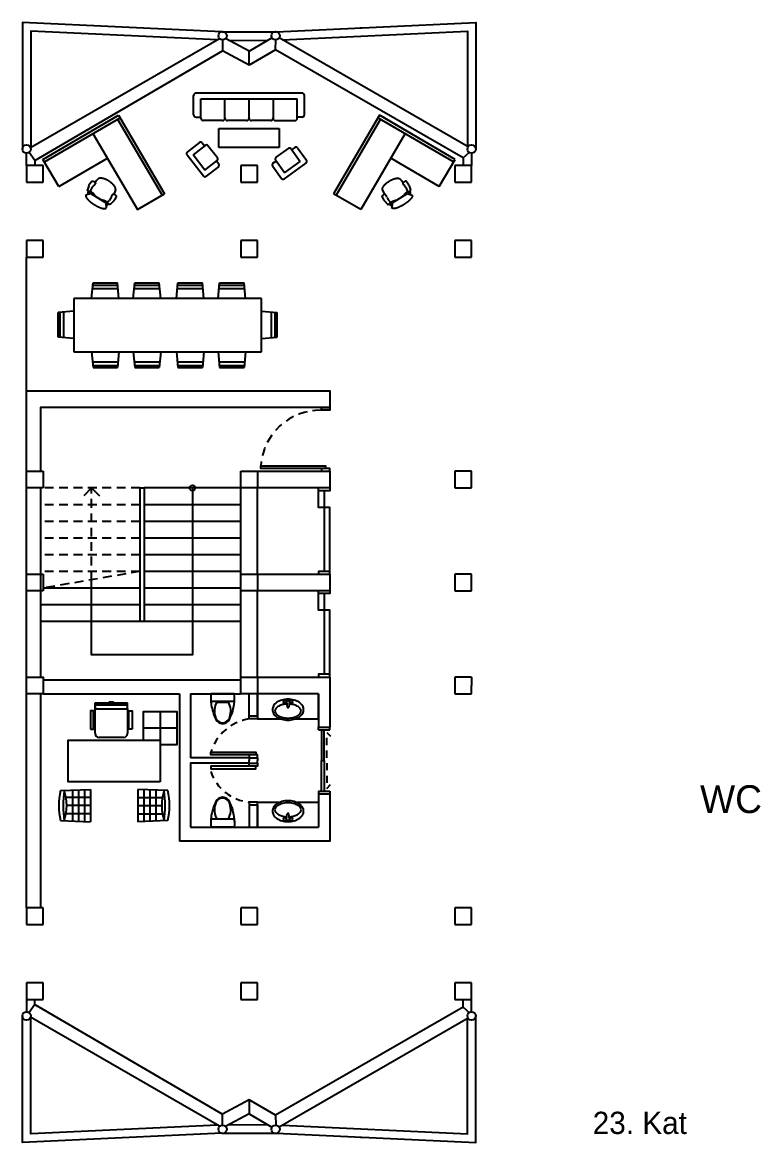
# Model space of a CAD drawing. Header units: millimetres. Extents: x -602 to 362, y 19021 to 19826.
# Drawn here: x -36.5 to -23.23, y 19646.81 to 19666.96 of the extents above; entities that cross this region are included whole.
import ezdxf

# ---------------------------------------------------------------- set-up
doc = ezdxf.new("R2010")
doc.units = ezdxf.units.MM
doc.linetypes.add('HIDDEN', pattern=[9.525, 6.35, -3.175])
for name, color, linetype in [('Duvar', 8, 'Continuous'), ('Kapı', 5, 'Continuous'), ('SectionCutEdges', 1, 'Continuous'), ('TAŞIYICI', 8, 'Continuous'), ('Tefriş', 254, 'Continuous')]:
    doc.layers.add(name, color=color, linetype=linetype)

# ---------------------------------------------------------------- blocks, each defined once
blk = doc.blocks.new('Çekirdek')
for points in [[(-4.017, 19655.187), (-4.017, 19655.587)], [(-3.867, 19655.187), (-3.867, 19655.587)], [(-4.017, 19654.437), (-4.017, 19654.387)], [(-4.017, 19654.337), (-4.017, 19654.387)], [(-3.867, 19654.437), (-3.867, 19654.387)], [(-3.867, 19654.337), (-3.867, 19654.387)], [(-4.017, 19653.587), (-4.017, 19653.187)], [(-3.867, 19653.587), (-3.867, 19653.187)]]:
    blk.add_lwpolyline(points)
at = {"layer": 'Duvar'}
for p, q in [((-2.717, 19660.737), (-2.567, 19660.737)), ((-2.717, 19659.587), (-2.567, 19659.587)), ((-5.979, 19659.287), (-5.979, 19656.887)), ((-5.979, 19659.287), (-5.904, 19659.287)), ((-5.904, 19659.287), (-5.904, 19656.887)), ((-4.017, 19655.187), (-3.867, 19655.187)), ((-4.017, 19654.437), (-3.867, 19654.437)), ((-4.017, 19654.337), (-3.867, 19654.337)), ((-4.017, 19653.587), (-3.867, 19653.587))]:
    blk.add_line(p, q, dxfattribs=at)
at = {"layer": 'Duvar', "linetype": 'HIDDEN', "ltscale": 0.025}
for p, q in [((-6.848, 19657.637), (-6.848, 19659.287)), ((-5.979, 19657.787), (-7.717, 19657.487))]:
    blk.add_line(p, q, dxfattribs=at)
at = {"layer": 'Duvar'}
for points in [[(-7.767, 19651.737), (-8.017, 19651.737), (-8.017, 19663.437)], [(-8.017, 19661.037), (-2.567, 19661.037), (-2.567, 19660.737), (-7.767, 19660.737), (-7.767, 19659.587)], [(-4.167, 19655.887), (-4.167, 19659.587)], [(-3.867, 19659.587), (-2.567, 19659.587), (-2.567, 19659.287), (-3.869, 19659.287), (-3.869, 19657.737), (-2.567, 19657.737), (-2.567, 19657.437), (-3.869, 19657.437), (-3.869, 19655.887), (-2.567, 19655.887), (-2.567, 19655.587)], [(-2.717, 19659.637), (-3.806, 19659.637), (-3.806, 19659.687), (-2.642, 19659.687), (-2.642, 19659.637)], [(-7.767, 19659.287), (-7.767, 19655.887)], [(-6.848, 19659.287), (-6.99, 19659.146)], [(-5.036, 19659.287), (-5.036, 19656.287), (-6.848, 19656.287), (-6.848, 19656.287), (-6.848, 19657.637)], [(-4.167, 19659.287), (-5.904, 19659.287)], [(-4.167, 19658.987), (-5.904, 19658.987)], [(-4.167, 19658.687), (-5.904, 19658.687)], [(-4.167, 19658.387), (-5.904, 19658.387)], [(-4.167, 19658.087), (-5.904, 19658.087)], [(-4.167, 19657.787), (-5.904, 19657.787)], [(-5.979, 19657.487), (-7.717, 19657.487)], [(-4.167, 19657.487), (-5.904, 19657.487)], [(-5.979, 19657.187), (-7.767, 19657.187)], [(-4.167, 19657.187), (-5.904, 19657.187)], [(-5.979, 19656.887), (-7.767, 19656.887)], [(-5.904, 19656.887), (-5.979, 19656.887)], [(-4.167, 19656.887), (-5.904, 19656.887)], [(-7.717, 19655.837), (-4.169, 19655.837)], [(-7.767, 19655.587), (-7.767, 19651.737)], [(-7.717, 19655.587), (-5.267, 19655.587)], [(-5.267, 19655.587), (-5.267, 19652.937)], [(-5.067, 19655.587), (-5.067, 19654.437)], [(-5.067, 19655.587), (-4.169, 19655.587)], [(-2.767, 19655.587), (-4.169, 19655.587)], [(-2.767, 19655.587), (-2.767, 19654.987)], [(-2.567, 19655.587), (-2.567, 19654.987)], [(-4.017, 19654.437), (-5.067, 19654.437)], [(-4.017, 19654.337), (-5.067, 19654.337), (-5.067, 19653.187)], [(-2.767, 19653.787), (-2.767, 19653.187)], [(-2.567, 19653.787), (-2.567, 19653.187)], [(-2.567, 19653.187), (-2.567, 19652.937), (-5.267, 19652.937)], [(-5.067, 19653.187), (-2.767, 19653.187)]]:
    blk.add_lwpolyline(points, dxfattribs=at)
at = {"layer": 'Duvar', "linetype": 'HIDDEN', "ltscale": 0.025}
for points in [[(-5.979, 19659.287), (-7.717, 19659.287)], [(-5.979, 19658.987), (-7.767, 19658.987)], [(-5.979, 19658.687), (-7.767, 19658.687)], [(-5.979, 19658.387), (-7.767, 19658.387)], [(-5.979, 19658.087), (-7.767, 19658.087)], [(-5.979, 19657.787), (-7.767, 19657.787)]]:
    blk.add_lwpolyline(points, dxfattribs=at)
at = {"layer": 'Duvar', "linetype": 'HIDDEN'}
blk.add_lwpolyline([(-6.848, 19659.287), (-6.707, 19659.146)], dxfattribs=at)
at = {"layer": 'Duvar'}
blk.add_circle((-5.036, 19659.287), 0.05, dxfattribs=at)
at = {"layer": 'Duvar', "linetype": 'HIDDEN', "ltscale": 0.025}
blk.add_arc((-2.736, 19659.615), 1.072, 88.9836, 176.1457, dxfattribs=at)
at = {"layer": 'Kapı'}
for points in [[(-2.567, 19660.737), (-2.567, 19660.687), (-2.717, 19660.687), (-2.717, 19660.737)], [(-2.567, 19659.587), (-2.567, 19659.637), (-2.717, 19659.637), (-2.717, 19659.587)], [(-2.567, 19659.287), (-2.567, 19659.237), (-2.767, 19659.237), (-2.767, 19659.287)], [(-2.667, 19659.237), (-2.667, 19658.937), (-2.767, 19658.937), (-2.767, 19659.237)], [(-2.567, 19657.787), (-2.567, 19658.937), (-2.667, 19658.937), (-2.667, 19657.787)], [(-2.567, 19657.737), (-2.567, 19657.787), (-2.767, 19657.787), (-2.767, 19657.737)], [(-2.567, 19657.437), (-2.567, 19657.387), (-2.767, 19657.387), (-2.767, 19657.437)], [(-2.667, 19657.387), (-2.667, 19657.087), (-2.767, 19657.087), (-2.767, 19657.387)], [(-2.567, 19655.937), (-2.567, 19657.087), (-2.667, 19657.087), (-2.667, 19655.937)], [(-2.567, 19655.887), (-2.567, 19655.937), (-2.767, 19655.937), (-2.767, 19655.887)], [(-3.867, 19655.187), (-3.867, 19655.137), (-4.017, 19655.137), (-4.017, 19655.187)], [(-2.767, 19654.987), (-2.567, 19654.987)], [(-2.767, 19654.937), (-2.767, 19654.987)], [(-2.767, 19654.937), (-2.567, 19654.937)], [(-2.717, 19654.937), (-2.717, 19654.387), (-2.667, 19654.387), (-2.667, 19654.937)], [(-2.567, 19654.937), (-2.567, 19654.987)], [(-4.006, 19654.487), (-4.706, 19654.487), (-4.706, 19654.537), (-3.892, 19654.537), (-3.892, 19654.487)], [(-3.867, 19654.437), (-3.867, 19654.487), (-4.017, 19654.487), (-4.017, 19654.437)], [(-3.867, 19654.337), (-3.867, 19654.287), (-4.017, 19654.287), (-4.017, 19654.337)], [(-2.717, 19653.837), (-2.717, 19654.387), (-2.667, 19654.387), (-2.667, 19653.837)], [(-4.006, 19654.287), (-4.706, 19654.287), (-4.706, 19654.237), (-3.892, 19654.237), (-3.892, 19654.287)], [(-2.767, 19653.837), (-2.567, 19653.837)], [(-2.767, 19653.837), (-2.767, 19653.787)], [(-2.767, 19653.787), (-2.567, 19653.787)], [(-2.567, 19653.837), (-2.567, 19653.787)], [(-3.867, 19653.587), (-3.867, 19653.637), (-4.017, 19653.637), (-4.017, 19653.587)]]:
    blk.add_lwpolyline(points, dxfattribs=at)
at = {"layer": 'Kapı', "linetype": 'HIDDEN', "ltscale": 0.02}
for points in [[(-2.621, 19654.437), (-2.621, 19654.891), (-2.55, 19654.821)], [(-2.621, 19654.338), (-2.621, 19653.884), (-2.55, 19653.954)]]:
    blk.add_lwpolyline(points, dxfattribs=at)
for centre, radius, start, end in [((-3.867, 19654.27), 0.88, 99.7932, 162.3205), ((-3.927, 19654.456), 0.824, 199.0532, 263.736)]:
    blk.add_arc(centre, radius, start, end, dxfattribs=at)
at = {"layer": 'SectionCutEdges'}
for p, q in [((-8.017, 19659.287), (-8.017, 19659.587)), ((-8.017, 19659.587), (-7.717, 19659.587)), ((-7.717, 19659.587), (-7.717, 19659.287)), ((-4.167, 19659.587), (-3.867, 19659.587)), ((-4.167, 19659.587), (-3.867, 19659.587)), ((-4.167, 19659.287), (-4.167, 19659.587)), ((-3.867, 19659.587), (-3.867, 19659.287)), ((-3.867, 19659.587), (-3.867, 19659.287)), ((-7.717, 19659.287), (-8.017, 19659.287)), ((-3.867, 19659.287), (-4.167, 19659.287)), ((-3.867, 19659.287), (-4.167, 19659.287)), ((-8.017, 19657.437), (-8.017, 19657.737)), ((-8.017, 19657.737), (-7.717, 19657.737)), ((-7.717, 19657.737), (-7.717, 19657.437)), ((-4.167, 19657.737), (-3.867, 19657.737)), ((-4.167, 19657.437), (-4.167, 19657.737)), ((-4.167, 19657.737), (-3.867, 19657.737)), ((-4.167, 19657.437), (-4.167, 19657.737)), ((-3.867, 19657.737), (-3.867, 19657.437)), ((-3.867, 19657.737), (-3.867, 19657.437)), ((-7.717, 19657.437), (-8.017, 19657.437)), ((-3.867, 19657.437), (-4.167, 19657.437)), ((-3.867, 19657.437), (-4.167, 19657.437)), ((-4.167, 19655.887), (-3.867, 19655.887)), ((-4.167, 19655.587), (-4.167, 19655.887)), ((-4.167, 19655.887), (-3.867, 19655.887)), ((-4.167, 19655.587), (-4.167, 19655.887)), ((-3.867, 19655.887), (-3.867, 19655.587)), ((-3.867, 19655.887), (-3.867, 19655.587))]:
    blk.add_line(p, q, dxfattribs=at)
blk.add_lwpolyline([(-8.017, 19655.887), (-7.717, 19655.887), (-7.717, 19655.587), (-8.017, 19655.587)], close=True, dxfattribs=at)
at = {"layer": 'Tefriş'}
for p, q in [((-4.282, 19655.587), (-4.702, 19655.587)), ((-4.277, 19655.54), (-4.282, 19655.587)), ((-4.277, 19655.49), (-4.277, 19655.54)), ((-4.293, 19655.445), (-4.691, 19655.445)), ((-4.594, 19655.436), (-4.39, 19655.436)), ((-4.293, 19655.445), (-4.282, 19655.443)), ((-4.282, 19655.443), (-4.277, 19655.49)), ((-3.344, 19655.44), (-3.333, 19655.353)), ((-3.29, 19655.44), (-3.301, 19655.353)), ((-4.293, 19653.33), (-4.691, 19653.33)), ((-4.594, 19653.339), (-4.39, 19653.339)), ((-4.293, 19653.33), (-4.282, 19653.331)), ((-4.282, 19653.331), (-4.277, 19653.285)), ((-3.344, 19653.335), (-3.333, 19653.422)), ((-3.29, 19653.335), (-3.301, 19653.422)), ((-4.282, 19653.187), (-4.702, 19653.187)), ((-4.277, 19653.235), (-4.282, 19653.187)), ((-4.277, 19653.285), (-4.277, 19653.235))]:
    blk.add_line(p, q, dxfattribs=at)
for points in [[(-3.867, 19655.587), (-3.867, 19655.137), (-3.457, 19655.137)], [(-3.177, 19655.137), (-2.767, 19655.137), (-2.767, 19655.587)], [(-3.867, 19653.187), (-3.867, 19653.637), (-3.457, 19653.637)], [(-3.177, 19653.637), (-2.767, 19653.637), (-2.767, 19653.187)]]:
    blk.add_lwpolyline(points, dxfattribs=at)
for centre in [(-3.373, 19655.441), (-3.261, 19655.441), (-3.373, 19653.334), (-3.261, 19653.334)]:
    blk.add_circle(centre, 0.0244, dxfattribs=at)
for centre, radius, start, end in [((-4.267, 19655.515), 0.44, 170.5377, 187.7399), ((-4.161, 19655.504), 0.546, 182.1851, 188.8848), ((-4.677, 19655.474), 0.032, 214.7073, 244.7492), ((-3.765, 19655.533), 0.942, 186.8522, 203.4891), ((-4.328, 19655.277), 0.311, 149.1276, 200.0898), ((-4.656, 19655.277), 0.311, 339.9102, 30.8724), ((-5.118, 19655.511), 0.841, 335.1445, 358.1585), ((-3.47, 19655.3), 0.127, 148.1465, 180), ((-3.397, 19655.255), 0.214, 123.6901, 148.1465), ((-3.402, 19655.216), 0.169, 118.369, 142.5096), ((-3.348, 19655.182), 0.301, 105.4371, 123.6901), ((-3.351, 19655.121), 0.277, 102.6081, 118.369), ((-3.317, 19655.068), 0.42, 90, 105.4371), ((-3.317, 19654.97), 0.432, 92.9466, 102.6081), ((-3.317, 19655.44), 0.0271, 0, 180), ((-3.317, 19655.353), 0.0161, 180, 0), ((-3.317, 19655.068), 0.42, 74.5629, 90), ((-3.317, 19654.97), 0.432, 77.3919, 87.0534), ((-3.283, 19655.121), 0.277, 61.631, 77.3919), ((-3.285, 19655.182), 0.301, 56.3099, 74.5629), ((-3.232, 19655.216), 0.169, 37.4904, 61.631), ((-3.237, 19655.255), 0.214, 31.8535, 56.3099), ((-3.163, 19655.3), 0.127, 0, 31.8535), ((-4.48, 19655.203), 0.155, 197.2477, 249.5476), ((-4.47, 19655.21), 0.155, 194.7786, 226.8543), ((-4.503, 19655.203), 0.155, 290.4524, 342.7523), ((-4.514, 19655.21), 0.155, 313.1457, 345.2214), ((-3.47, 19655.3), 0.127, 180, 211.8535), ((-3.397, 19655.346), 0.214, 211.8535, 236.3099), ((-3.479, 19655.276), 0.0715, 142.5096, 180), ((-3.479, 19655.276), 0.0715, 180, 217.4904), ((-3.402, 19655.335), 0.169, 217.4904, 241.631), ((-3.348, 19655.418), 0.301, 236.3099, 254.5629), ((-3.351, 19655.43), 0.277, 241.631, 257.3919), ((-3.317, 19655.581), 0.432, 257.3919, 270), ((-3.317, 19655.581), 0.432, 270, 282.6081), ((-3.283, 19655.43), 0.277, 282.6081, 298.369), ((-3.285, 19655.418), 0.301, 285.4371, 303.6901), ((-3.232, 19655.335), 0.169, 298.369, 322.5096), ((-3.237, 19655.346), 0.214, 303.6901, 328.1465), ((-3.154, 19655.276), 0.0715, 0, 37.4904), ((-3.154, 19655.276), 0.0715, 322.5096, 0), ((-3.163, 19655.3), 0.127, 328.1465, 0), ((-4.492, 19655.186), 0.122, 226.8543, 313.1457), ((-4.492, 19655.172), 0.122, 249.5476, 290.4524), ((-3.317, 19655.533), 0.42, 254.5629, 270), ((-3.317, 19655.533), 0.42, 270, 285.4371), ((-4.492, 19653.603), 0.122, 69.5476, 110.4524), ((-3.765, 19653.242), 0.942, 156.5109, 173.1478), ((-4.328, 19653.498), 0.311, 159.9102, 210.8724), ((-4.48, 19653.572), 0.155, 110.4524, 162.7523), ((-4.47, 19653.565), 0.155, 133.1457, 165.2214), ((-4.492, 19653.589), 0.122, 46.8543, 133.1457), ((-4.503, 19653.572), 0.155, 17.2477, 69.5476), ((-4.514, 19653.565), 0.155, 14.7786, 46.8543), ((-4.656, 19653.498), 0.311, 329.1276, 20.0898), ((-5.118, 19653.264), 0.841, 1.8415, 24.8555), ((-3.47, 19653.475), 0.127, 148.1465, 180), ((-3.397, 19653.429), 0.214, 123.6901, 148.1465), ((-3.479, 19653.499), 0.0715, 142.5096, 180), ((-3.402, 19653.44), 0.169, 118.369, 142.5096), ((-3.348, 19653.357), 0.301, 105.4371, 123.6901), ((-3.351, 19653.345), 0.277, 102.6081, 118.369), ((-3.317, 19653.242), 0.42, 90, 105.4371), ((-3.317, 19653.194), 0.432, 90, 102.6081), ((-3.317, 19653.242), 0.42, 74.5629, 90), ((-3.317, 19653.194), 0.432, 77.3919, 90), ((-3.283, 19653.345), 0.277, 61.631, 77.3919), ((-3.285, 19653.357), 0.301, 56.3099, 74.5629), ((-3.232, 19653.44), 0.169, 37.4904, 61.631), ((-3.237, 19653.429), 0.214, 31.8535, 56.3099), ((-3.154, 19653.499), 0.0715, 0, 37.4904), ((-3.163, 19653.475), 0.127, 0, 31.8535), ((-4.267, 19653.26), 0.44, 172.2601, 189.4623), ((-4.161, 19653.271), 0.546, 171.1152, 177.8149), ((-4.677, 19653.301), 0.032, 115.2508, 145.2927), ((-3.47, 19653.475), 0.127, 180, 211.8535), ((-3.397, 19653.52), 0.214, 211.8535, 236.3099), ((-3.479, 19653.499), 0.0715, 180, 217.4904), ((-3.402, 19653.559), 0.169, 217.4904, 241.631), ((-3.348, 19653.593), 0.301, 236.3099, 254.5629), ((-3.351, 19653.654), 0.277, 241.631, 257.3919), ((-3.317, 19653.805), 0.432, 257.3919, 267.0534), ((-3.317, 19653.335), 0.0271, 180, 0), ((-3.317, 19653.422), 0.0161, 0, 180), ((-3.317, 19653.805), 0.432, 272.9466, 282.6081), ((-3.283, 19653.654), 0.277, 282.6081, 298.369), ((-3.285, 19653.593), 0.301, 285.4371, 303.6901), ((-3.232, 19653.559), 0.169, 298.369, 322.5096), ((-3.237, 19653.52), 0.214, 303.6901, 328.1465), ((-3.154, 19653.499), 0.0715, 322.5096, 0), ((-3.163, 19653.475), 0.127, 328.1465, 0), ((-3.317, 19653.707), 0.42, 254.5629, 270), ((-3.317, 19653.707), 0.42, 270, 285.4371)]:
    blk.add_arc(centre, radius, start, end, dxfattribs=at)
at = {"layer": 'Kapı', "insert": (4.092, 19653.941), "char_height": 0.5, "attachment_point": 1}
blk.add_mtext_dynamic_manual_height_columns('{\\fEvogria|b0|i0|c162|p2;WC}', width=2.09358, gutter_width=1, heights=[0], dxfattribs=at)
blk = doc.blocks.new('AP00XXXX$0$A$C53421247-flat-2')
at = {"color": 0}
for p, q in [((-0.283, 0.732), (-0.279, 0.735)), ((-0.279, 0.735), (-0.274, 0.739)), ((-0.274, 0.739), (-0.27, 0.742)), ((-0.27, 0.742), (-0.266, 0.744)), ((-0.266, 0.744), (-0.262, 0.746)), ((-0.262, 0.746), (-0.259, 0.749)), ((-0.259, 0.749), (-0.254, 0.75)), ((-0.254, 0.75), (-0.251, 0.752)), ((-0.251, 0.752), (-0.247, 0.753)), ((-0.247, 0.753), (-0.244, 0.754)), ((-0.244, 0.754), (-0.24, 0.755)), ((-0.24, 0.755), (-0.238, 0.755)), ((-0.238, 0.755), (-0.234, 0.755)), ((-0.234, 0.755), (-0.231, 0.755)), ((-0.231, 0.755), (-0.229, 0.755)), ((-0.229, 0.755), (-0.226, 0.754)), ((-0.226, 0.754), (-0.223, 0.753)), ((-0.183, 0.665), (-0.221, 0.75)), ((-0.445, 0.485), (-0.442, 0.493)), ((-0.442, 0.493), (-0.438, 0.501)), ((-0.438, 0.501), (-0.435, 0.509)), ((-0.435, 0.509), (-0.431, 0.518)), ((-0.431, 0.518), (-0.427, 0.526)), ((-0.427, 0.526), (-0.423, 0.535)), ((-0.423, 0.535), (-0.419, 0.543)), ((-0.419, 0.543), (-0.415, 0.551)), ((-0.415, 0.551), (-0.411, 0.559)), ((-0.411, 0.559), (-0.406, 0.567)), ((-0.406, 0.567), (-0.402, 0.575)), ((-0.402, 0.575), (-0.397, 0.583)), ((-0.397, 0.583), (-0.393, 0.591)), ((-0.393, 0.591), (-0.388, 0.599)), ((-0.388, 0.599), (-0.383, 0.607)), ((-0.383, 0.607), (-0.379, 0.615)), ((-0.379, 0.615), (-0.374, 0.622)), ((-0.374, 0.622), (-0.369, 0.629)), ((-0.369, 0.629), (-0.364, 0.637)), ((-0.364, 0.637), (-0.36, 0.644)), ((-0.36, 0.644), (-0.354, 0.651)), ((-0.354, 0.651), (-0.35, 0.658)), ((-0.35, 0.658), (-0.345, 0.664)), ((-0.183, 0.639), (-0.35, 0.324)), ((-0.345, 0.664), (-0.34, 0.671)), ((-0.34, 0.671), (-0.335, 0.677)), ((-0.335, 0.677), (-0.33, 0.683)), ((-0.33, 0.683), (-0.325, 0.689)), ((-0.325, 0.689), (-0.321, 0.695)), ((-0.321, 0.695), (-0.315, 0.7)), ((-0.315, 0.7), (-0.311, 0.706)), ((-0.311, 0.706), (-0.306, 0.71)), ((-0.306, 0.71), (-0.301, 0.716)), ((-0.301, 0.716), (-0.297, 0.72)), ((-0.297, 0.72), (-0.292, 0.724)), ((-0.292, 0.724), (-0.287, 0.728)), ((-0.287, 0.728), (-0.283, 0.732)), ((-0.259, 0.493), (-0.28, 0.456)), ((-0.229, 0.542), (-0.259, 0.493)), ((-0.214, 0.562), (-0.229, 0.542)), ((-0.189, 0.587), (-0.214, 0.562)), ((-0.191, 0.711), (-0.2, 0.703)), ((-0.196, 0.614), (-0.174, 0.603)), ((-0.158, 0.712), (-0.191, 0.711)), ((-0.167, 0.61), (-0.189, 0.587)), ((-0.187, 0.676), (-0.186, 0.682)), ((-0.186, 0.682), (-0.179, 0.691)), ((-0.18, 0.652), (-0.183, 0.665)), ((-0.183, 0.639), (-0.18, 0.652)), ((-0.157, 0.622), (-0.183, 0.639)), ((-0.179, 0.691), (-0.155, 0.697)), ((-0.157, 0.622), (-0.167, 0.61)), ((-0.148, 0.71), (-0.158, 0.712)), ((-0.149, 0.638), (-0.157, 0.622)), ((-0.155, 0.697), (-0.14, 0.692)), ((-0.143, 0.659), (-0.149, 0.638)), ((-0.133, 0.705), (-0.148, 0.71)), ((-0.142, 0.662), (-0.143, 0.659)), ((-0.136, 0.666), (-0.142, 0.662)), ((-0.128, 0.715), (-0.139, 0.693)), ((-0.124, 0.659), (-0.081, 0.644)), ((-0.015, 0.705), (-0.101, 0.727)), ((-0.014, 0.607), (0.009, 0.591)), ((0.011, 0.591), (0.035, 0.571)), ((0.084, 0.653), (0.022, 0.69)), ((0.114, 0.546), (0.069, 0.577)), ((0.07, 0.579), (0.093, 0.622)), ((0.148, 0.518), (0.114, 0.546)), ((0.148, 0.518), (0.15, 0.517)), ((0.15, 0.517), (0.151, 0.516)), ((0.151, 0.516), (0.153, 0.514)), ((0.153, 0.514), (0.154, 0.512)), ((0.154, 0.512), (0.156, 0.51)), ((0.156, 0.51), (0.157, 0.509)), ((0.157, 0.509), (0.159, 0.507)), ((0.159, 0.507), (0.16, 0.505)), ((0.16, 0.505), (0.161, 0.503)), ((0.161, 0.503), (0.162, 0.502)), ((0.162, 0.502), (0.163, 0.499)), ((0.163, 0.499), (0.165, 0.497)), ((0.165, 0.497), (0.165, 0.494)), ((0.165, 0.494), (0.166, 0.492)), ((0.166, 0.492), (0.167, 0.49)), ((0.167, 0.49), (0.168, 0.487)), ((-0.483, 0.343), (-0.482, 0.349)), ((-0.483, 0.338), (-0.483, 0.343)), ((-0.483, 0.333), (-0.483, 0.338)), ((-0.482, 0.328), (-0.483, 0.333)), ((-0.482, 0.354), (-0.481, 0.361)), ((-0.482, 0.349), (-0.482, 0.354)), ((-0.482, 0.323), (-0.482, 0.328)), ((-0.482, 0.32), (-0.482, 0.323)), ((-0.481, 0.315), (-0.482, 0.32)), ((-0.481, 0.366), (-0.48, 0.373)), ((-0.481, 0.361), (-0.481, 0.366)), ((-0.48, 0.311), (-0.481, 0.315)), ((-0.48, 0.373), (-0.478, 0.379)), ((-0.479, 0.307), (-0.48, 0.311)), ((-0.478, 0.304), (-0.479, 0.307)), ((-0.478, 0.379), (-0.477, 0.386)), ((-0.477, 0.301), (-0.478, 0.304)), ((-0.477, 0.386), (-0.475, 0.393)), ((-0.475, 0.298), (-0.477, 0.301)), ((-0.475, 0.393), (-0.474, 0.4)), ((-0.473, 0.296), (-0.475, 0.298)), ((-0.474, 0.4), (-0.472, 0.407)), ((-0.471, 0.294), (-0.473, 0.296)), ((-0.472, 0.407), (-0.47, 0.414)), ((-0.469, 0.292), (-0.471, 0.294)), ((-0.47, 0.414), (-0.468, 0.421)), ((-0.468, 0.421), (-0.465, 0.429)), ((-0.465, 0.429), (-0.463, 0.437)), ((-0.37, 0.307), (-0.465, 0.291)), ((-0.463, 0.437), (-0.46, 0.445)), ((-0.46, 0.445), (-0.458, 0.453)), ((-0.458, 0.453), (-0.455, 0.46)), ((-0.455, 0.46), (-0.452, 0.469)), ((-0.452, 0.469), (-0.448, 0.477)), ((-0.448, 0.477), (-0.445, 0.485)), ((-0.413, 0.285), (-0.411, 0.3)), ((-0.394, 0.257), (-0.413, 0.285)), ((-0.375, 0.242), (-0.394, 0.257)), ((-0.386, 0.301), (-0.391, 0.289)), ((-0.391, 0.289), (-0.38, 0.266)), ((-0.38, 0.305), (-0.386, 0.301)), ((-0.38, 0.266), (-0.366, 0.258)), ((-0.368, 0.255), (-0.38, 0.233)), ((-0.357, 0.312), (-0.37, 0.307)), ((-0.35, 0.324), (-0.357, 0.312)), ((-0.319, 0.31), (-0.35, 0.324)), ((-0.342, 0.275), (-0.344, 0.267)), ((-0.341, 0.277), (-0.342, 0.275)), ((-0.329, 0.294), (-0.341, 0.277)), ((-0.34, 0.266), (-0.295, 0.233)), ((-0.337, 0.348), (-0.315, 0.335)), ((-0.321, 0.305), (-0.329, 0.294)), ((-0.318, 0.312), (-0.321, 0.305)), ((-0.316, 0.328), (-0.318, 0.312)), ((-0.303, 0.394), (-0.316, 0.328)), ((-0.3, 0.402), (-0.303, 0.394)), ((-0.28, 0.456), (-0.3, 0.402)), ((0.106, 0.247), (0.104, 0.244)), ((0.109, 0.252), (0.106, 0.247)), ((0.111, 0.257), (0.109, 0.252)), ((0.114, 0.26), (0.111, 0.257)), ((0.116, 0.265), (0.114, 0.26)), ((0.119, 0.269), (0.116, 0.265)), ((0.121, 0.273), (0.119, 0.269)), ((0.123, 0.277), (0.121, 0.273)), ((0.125, 0.282), (0.123, 0.277)), ((0.127, 0.286), (0.125, 0.282)), ((0.13, 0.291), (0.127, 0.286)), ((0.132, 0.296), (0.13, 0.291)), ((0.134, 0.3), (0.132, 0.296)), ((0.136, 0.304), (0.134, 0.3)), ((0.138, 0.309), (0.136, 0.304)), ((0.14, 0.313), (0.138, 0.309)), ((0.141, 0.318), (0.14, 0.313)), ((0.144, 0.322), (0.141, 0.318)), ((0.145, 0.327), (0.144, 0.322)), ((0.147, 0.331), (0.145, 0.327)), ((0.149, 0.335), (0.147, 0.331)), ((0.15, 0.34), (0.149, 0.335)), ((0.152, 0.344), (0.15, 0.34)), ((0.153, 0.349), (0.152, 0.344)), ((0.155, 0.353), (0.153, 0.349)), ((0.157, 0.358), (0.155, 0.353)), ((0.158, 0.362), (0.157, 0.358)), ((0.159, 0.366), (0.158, 0.362)), ((0.16, 0.371), (0.159, 0.366)), ((0.162, 0.375), (0.16, 0.371)), ((0.163, 0.379), (0.162, 0.375)), ((0.164, 0.384), (0.163, 0.379)), ((0.165, 0.388), (0.164, 0.384)), ((0.166, 0.392), (0.165, 0.388)), ((0.167, 0.396), (0.166, 0.392)), ((0.169, 0.405), (0.167, 0.4)), ((0.167, 0.4), (0.167, 0.396)), ((0.168, 0.487), (0.169, 0.484)), ((0.169, 0.484), (0.169, 0.481)), ((0.169, 0.481), (0.17, 0.478)), ((0.17, 0.416), (0.169, 0.412)), ((0.169, 0.412), (0.169, 0.409)), ((0.169, 0.409), (0.169, 0.405)), ((0.17, 0.478), (0.17, 0.476)), ((0.17, 0.476), (0.171, 0.473)), ((0.171, 0.42), (0.17, 0.416)), ((0.171, 0.473), (0.171, 0.47)), ((0.171, 0.47), (0.172, 0.467)), ((0.172, 0.428), (0.171, 0.424)), ((0.171, 0.424), (0.171, 0.42)), ((0.172, 0.467), (0.172, 0.463)), ((0.172, 0.463), (0.172, 0.46)), ((0.172, 0.46), (0.173, 0.457)), ((0.173, 0.454), (0.172, 0.45)), ((0.172, 0.45), (0.172, 0.447)), ((0.172, 0.447), (0.173, 0.443)), ((0.173, 0.443), (0.172, 0.439)), ((0.172, 0.439), (0.172, 0.436)), ((0.172, 0.436), (0.172, 0.432)), ((0.172, 0.432), (0.172, 0.428)), ((0.173, 0.457), (0.173, 0.454)), ((-0.308, 0.145), (-0.375, 0.204)), ((-0.206, 0.095), (-0.274, 0.123)), ((-0.227, 0.2), (-0.201, 0.189)), ((-0.199, 0.189), (-0.168, 0.179)), ((-0.176, 0.105), (-0.154, 0.146)), ((-0.103, 0.13), (-0.153, 0.149)), ((-0.062, 0.119), (-0.103, 0.13)), ((-0.06, 0.118), (-0.062, 0.119)), ((-0.058, 0.117), (-0.06, 0.118)), ((-0.056, 0.117), (-0.058, 0.117)), ((-0.054, 0.117), (-0.056, 0.117)), ((-0.051, 0.116), (-0.054, 0.117)), ((-0.049, 0.116), (-0.051, 0.116)), ((-0.048, 0.116), (-0.049, 0.116)), ((-0.045, 0.116), (-0.048, 0.116)), ((-0.043, 0.116), (-0.045, 0.116)), ((-0.04, 0.116), (-0.043, 0.116)), ((-0.038, 0.117), (-0.04, 0.116)), ((-0.035, 0.117), (-0.038, 0.117)), ((-0.033, 0.117), (-0.035, 0.117)), ((-0.031, 0.118), (-0.033, 0.117)), ((-0.028, 0.119), (-0.031, 0.118)), ((-0.025, 0.119), (-0.028, 0.119)), ((-0.023, 0.12), (-0.025, 0.119)), ((-0.02, 0.121), (-0.023, 0.12)), ((-0.018, 0.123), (-0.02, 0.121)), ((-0.015, 0.124), (-0.018, 0.123)), ((-0.012, 0.125), (-0.015, 0.124)), ((-0.009, 0.126), (-0.012, 0.125)), ((-0.007, 0.128), (-0.009, 0.126)), ((-0.004, 0.129), (-0.007, 0.128)), ((-0.001, 0.131), (-0.004, 0.129)), ((0.002, 0.133), (-0.001, 0.131)), ((0.005, 0.134), (0.002, 0.133)), ((0.008, 0.136), (0.005, 0.134)), ((0.01, 0.138), (0.008, 0.136)), ((0.013, 0.14), (0.01, 0.138)), ((0.016, 0.142), (0.013, 0.14)), ((0.019, 0.144), (0.016, 0.142)), ((0.022, 0.147), (0.019, 0.144)), ((0.024, 0.149), (0.022, 0.147)), ((0.027, 0.151), (0.024, 0.149)), ((0.03, 0.154), (0.027, 0.151)), ((0.033, 0.157), (0.03, 0.154)), ((0.036, 0.159), (0.033, 0.157)), ((0.04, 0.162), (0.036, 0.159)), ((0.043, 0.165), (0.04, 0.162)), ((0.045, 0.168), (0.043, 0.165)), ((0.048, 0.171), (0.045, 0.168)), ((0.051, 0.174), (0.048, 0.171)), ((0.054, 0.177), (0.051, 0.174)), ((0.057, 0.181), (0.054, 0.177)), ((0.06, 0.183), (0.057, 0.181)), ((0.062, 0.187), (0.06, 0.183)), ((0.066, 0.19), (0.062, 0.187)), ((0.068, 0.194), (0.066, 0.19)), ((0.071, 0.197), (0.068, 0.194)), ((0.074, 0.201), (0.071, 0.197)), ((0.076, 0.204), (0.074, 0.201)), ((0.079, 0.209), (0.076, 0.204)), ((0.082, 0.212), (0.079, 0.209)), ((0.085, 0.216), (0.082, 0.212)), ((0.088, 0.22), (0.085, 0.216)), ((0.091, 0.223), (0.088, 0.22)), ((0.094, 0.228), (0.091, 0.223)), ((0.096, 0.232), (0.094, 0.228)), ((0.099, 0.236), (0.096, 0.232)), ((0.101, 0.239), (0.099, 0.236)), ((0.104, 0.244), (0.101, 0.239))]:
    blk.add_line(p, q, dxfattribs=at)
for centre, radius, start, end in [((-0.226, 0.747), 0.00587, 24.1637, 63.0231), ((-0.119, 0.681), 0.0235, 151.1162, 235.1431), ((-0.119, 0.681), 0.0235, 235.1431, 256.7996), ((-0.107, 0.704), 0.0235, 75.8107, 151.1162), ((-0.204, 0.345), 0.324, 54.1745, 67.7214), ((-0.05, 0.568), 0.141, 59.4825, 75.8107), ((-0.004, 0.572), 0.0235, 51.1082, 56.248), ((0.049, 0.59), 0.0235, 231.1082, 332.4182), ((0.072, 0.633), 0.0235, 332.4182, 59.4825), ((-0.465, 0.297), 0.00587, 230.3011, 279.9373), ((-0.348, 0.244), 0.0235, 72.284, 151.0859), ((-0.359, 0.222), 0.0235, 151.0859, 229.3263), ((-0.216, 0.251), 0.141, 229.0257, 245.3538), ((-0.12, 0.505), 0.324, 237.1149, 250.6618), ((-0.197, 0.116), 0.0235, 246.0859, 332.4182), ((-0.192, 0.211), 0.0235, 248.5883, 253.7281), ((-0.175, 0.157), 0.0235, 332.4182, 70.7438)]:
    blk.add_arc(centre, radius, start, end, dxfattribs=at)

msp = doc.modelspace()

# ---------------------------------------------------------------- linework, layer by layer
for p, q in [((-30.4309, 19666.86496), (-30.40935, 19666.8624)), ((-30.4309, 19646.91002), (-30.40935, 19646.91258))]:
    msp.add_line(p, q)
at = {"layer": 'SectionCutEdges'}
for p, q in [((-32.9591, 19666.66643), (-36.35773, 19664.70423)), ((-32.9049, 19666.64459), (-32.90634, 19666.44689)), ((-32.42935, 19666.44423), (-32.85175, 19666.66797)), ((-32.42935, 19666.44423), (-32.01745, 19666.68204)), ((-31.95235, 19666.46962), (-31.95078, 19666.6446)), ((-28.49265, 19664.72216), (-31.88728, 19666.68256)), ((-36.27935, 19664.47517), (-32.90634, 19666.44689)), ((-32.42935, 19666.19423), (-32.90634, 19666.44689)), ((-31.95235, 19666.46962), (-32.42935, 19666.19423)), ((-32.42935, 19666.19423), (-32.42935, 19666.44423)), ((-31.27554, 19666.07886), (-31.95235, 19666.46962)), ((-28.57935, 19664.52222), (-31.27554, 19666.07886)), ((-36.42935, 19664.38749), (-36.42935, 19664.60695)), ((-28.42935, 19664.60695), (-28.42935, 19664.38749)), ((-28.57935, 19664.52222), (-28.57935, 19664.38749)), ((-36.12935, 19664.38749), (-36.42935, 19664.38749)), ((-36.42935, 19664.38749), (-36.42935, 19664.08749)), ((-36.12935, 19664.08749), (-36.12935, 19664.38749)), ((-32.27935, 19664.38749), (-32.57935, 19664.38749)), ((-32.57935, 19664.38749), (-32.57935, 19664.08749)), ((-32.27935, 19664.08749), (-32.27935, 19664.38749)), ((-28.42935, 19664.38749), (-28.72935, 19664.38749)), ((-28.72935, 19664.38749), (-28.72935, 19664.08749)), ((-28.42935, 19664.08749), (-28.42935, 19664.38749)), ((-36.42935, 19664.08749), (-36.12935, 19664.08749)), ((-32.57935, 19664.08749), (-32.27935, 19664.08749)), ((-28.72935, 19664.08749), (-28.42935, 19664.08749)), ((-36.42935, 19663.03749), (-36.42935, 19662.73749)), ((-36.12935, 19663.03749), (-36.42935, 19663.03749)), ((-36.12935, 19662.73749), (-36.12935, 19663.03749)), ((-32.27935, 19663.03749), (-32.57935, 19663.03749)), ((-32.57935, 19663.03749), (-32.57935, 19662.73749)), ((-32.27935, 19662.73749), (-32.27935, 19663.03749)), ((-28.42935, 19663.03749), (-28.72935, 19663.03749)), ((-28.72935, 19663.03749), (-28.72935, 19662.73749)), ((-28.42935, 19662.73749), (-28.42935, 19663.03749)), ((-36.42935, 19662.73749), (-36.12935, 19662.73749)), ((-32.57935, 19662.73749), (-32.27935, 19662.73749)), ((-28.72935, 19662.73749), (-28.42935, 19662.73749)), ((-28.42935, 19658.88749), (-28.72935, 19658.88749)), ((-28.72935, 19658.88749), (-28.72935, 19658.58749)), ((-28.42935, 19658.73749), (-28.42935, 19658.88749)), ((-28.72935, 19658.58749), (-28.42935, 19658.58749)), ((-28.42935, 19658.58749), (-28.42935, 19658.73749)), ((-28.42935, 19657.03749), (-28.72935, 19657.03749)), ((-28.72935, 19657.03749), (-28.72935, 19656.73749)), ((-28.42935, 19656.73749), (-28.42935, 19657.03749)), ((-28.72935, 19656.73749), (-28.42935, 19656.73749)), ((-28.42935, 19655.18749), (-28.72935, 19655.18749)), ((-28.72935, 19655.18749), (-28.72935, 19654.88749)), ((-28.42935, 19655.18749), (-28.42935, 19655.03749)), ((-28.42935, 19654.88749), (-28.42935, 19655.03749)), ((-28.72935, 19654.88749), (-28.42935, 19654.88749)), ((-36.42935, 19651.03749), (-36.42935, 19650.73749)), ((-36.12935, 19651.03749), (-36.42935, 19651.03749)), ((-36.12935, 19650.73749), (-36.12935, 19651.03749)), ((-32.27935, 19651.03749), (-32.57935, 19651.03749)), ((-32.57935, 19651.03749), (-32.57935, 19650.73749)), ((-32.27935, 19650.73749), (-32.27935, 19651.03749)), ((-28.42935, 19651.03749), (-28.72935, 19651.03749)), ((-28.72935, 19651.03749), (-28.72935, 19650.73749)), ((-28.42935, 19650.73749), (-28.42935, 19651.03749)), ((-36.42935, 19650.73749), (-36.12935, 19650.73749)), ((-32.57935, 19650.73749), (-32.27935, 19650.73749)), ((-28.72935, 19650.73749), (-28.42935, 19650.73749)), ((-36.42935, 19649.68749), (-36.42935, 19649.38749)), ((-36.12935, 19649.68749), (-36.42935, 19649.68749)), ((-36.12935, 19649.38749), (-36.12935, 19649.68749)), ((-32.27935, 19649.68749), (-32.57935, 19649.68749)), ((-32.57935, 19649.68749), (-32.57935, 19649.38749)), ((-32.27935, 19649.38749), (-32.27935, 19649.68749)), ((-28.42935, 19649.68749), (-28.72935, 19649.68749)), ((-28.72935, 19649.68749), (-28.72935, 19649.38749)), ((-28.42935, 19649.38749), (-28.42935, 19649.68749)), ((-36.42935, 19649.38749), (-36.12935, 19649.38749)), ((-36.42935, 19649.38749), (-36.42935, 19649.16803)), ((-36.27935, 19649.29981), (-36.27935, 19649.38749)), ((-36.27935, 19649.29981), (-32.90634, 19647.32809)), ((-32.57935, 19649.38749), (-32.27935, 19649.38749)), ((-28.72935, 19649.38749), (-28.42935, 19649.38749)), ((-28.57935, 19649.25276), (-28.57935, 19649.38749)), ((-28.42935, 19649.16803), (-28.42935, 19649.38749)), ((-28.57935, 19649.25276), (-31.27554, 19647.69612)), ((-32.9591, 19647.10855), (-36.35773, 19649.07075)), ((-28.49265, 19649.05282), (-31.88728, 19647.09242)), ((-31.27554, 19647.69612), (-31.95235, 19647.30536)), ((-32.42935, 19647.58075), (-32.90634, 19647.32809)), ((-31.95235, 19647.30536), (-32.42935, 19647.58075)), ((-32.42935, 19647.58075), (-32.42935, 19647.33075)), ((-32.9049, 19647.13039), (-32.90634, 19647.32809)), ((-32.42935, 19647.33075), (-32.85175, 19647.10701)), ((-32.42935, 19647.33075), (-32.01745, 19647.09294)), ((-31.95235, 19647.30536), (-31.95078, 19647.13039))]:
    msp.add_line(p, q, dxfattribs=at)
for points in [[(-36.27935, 19664.47517), (-36.38531, 19664.62124)], [(-28.57935, 19664.52222), (-28.47339, 19664.62124)], [(-36.27935, 19664.47517), (-36.27935, 19664.38749)], [(-36.27935, 19649.29981), (-36.38531, 19649.15374)], [(-28.57935, 19649.25276), (-28.47339, 19649.15374)]]:
    msp.add_lwpolyline(points, dxfattribs=at)
for centre in [(-32.90618, 19666.71958), (-31.95252, 19666.71958), (-36.42935, 19664.68195), (-28.42935, 19664.68195), (-36.42935, 19649.09303), (-28.42935, 19649.09303), (-32.90618, 19647.05541), (-31.95252, 19647.05541)]:
    msp.add_circle(centre, 0.075, dxfattribs=at)
at = {"layer": 'TAŞIYICI'}
for points in [[(-32.92075, 19666.79315), (-36.50435, 19666.96033), (-36.50435, 19664.68195)], [(-31.93794, 19666.79315), (-28.35435, 19666.96033), (-28.35435, 19664.68195)], [(-32.99381, 19666.64639), (-36.35435, 19666.80317), (-36.35435, 19664.70619)], [(-32.92075, 19666.79315), (-31.93794, 19666.79315)], [(-32.80592, 19666.6437), (-32.09493, 19666.6373)], [(-31.82766, 19666.64813), (-28.50435, 19666.80317), (-28.50435, 19664.72892)], [(-32.92075, 19646.98183), (-36.50435, 19646.81465), (-36.50435, 19649.09303)], [(-31.93794, 19646.98183), (-28.35435, 19646.81465), (-28.35435, 19649.09303)], [(-32.99381, 19647.12859), (-36.35435, 19646.97181), (-36.35435, 19649.06879)], [(-31.82766, 19647.12685), (-28.50435, 19646.97181), (-28.50435, 19649.04606)], [(-32.80592, 19647.13129), (-32.09493, 19647.13768)], [(-32.92075, 19646.98183), (-31.93794, 19646.98183)]]:
    msp.add_lwpolyline(points, dxfattribs=at)
at = {"layer": 'Tefriş'}
for p, q in [((-33.42551, 19665.30095), (-33.42551, 19665.64685)), ((-31.47649, 19665.69016), (-33.3822, 19665.69016)), ((-31.43318, 19665.30095), (-31.43318, 19665.64685)), ((-33.29554, 19665.23803), (-33.29554, 19665.58463)), ((-33.29554, 19665.58463), (-31.56316, 19665.58463)), ((-32.86244, 19665.23803), (-32.86244, 19665.58463)), ((-32.42935, 19665.23803), (-32.42935, 19665.58463)), ((-31.99625, 19665.58463), (-31.99625, 19665.23803)), ((-31.99625, 19665.58463), (-31.99625, 19665.23803)), ((-31.56316, 19665.23803), (-31.56316, 19665.58463)), ((-36.13534, 19664.49689), (-34.77392, 19665.29272)), ((-36.13534, 19664.49689), (-34.7972, 19665.27911)), ((-36.10813, 19664.45033), (-34.74671, 19665.24616)), ((-34.79326, 19665.21895), (-33.99422, 19663.85203)), ((-34.77392, 19665.29272), (-33.94766, 19663.87925)), ((-33.3822, 19665.25765), (-33.29554, 19665.25765)), ((-31.47649, 19665.25765), (-31.56316, 19665.25765)), ((-30.08477, 19665.29272), (-30.91103, 19663.87925)), ((-30.06543, 19665.21895), (-30.86447, 19663.85203)), ((-28.75057, 19664.45033), (-30.11199, 19665.24616)), ((-28.72335, 19664.49689), (-30.08477, 19665.29272)), ((-28.72335, 19664.49689), (-30.06149, 19665.27911)), ((-32.90575, 19665.19472), (-33.25223, 19665.19472)), ((-32.97069, 19664.70837), (-32.97069, 19665.05483)), ((-32.97069, 19665.05483), (-31.888, 19665.05483)), ((-32.47265, 19665.19472), (-32.81913, 19665.19472)), ((-32.03956, 19665.19472), (-32.38604, 19665.19472)), ((-31.95294, 19665.19472), (-31.60646, 19665.19472)), ((-31.888, 19665.05483), (-31.888, 19664.70837)), ((-35.23548, 19664.96044), (-34.43644, 19663.59353)), ((-29.62321, 19664.96044), (-30.42225, 19663.59353)), ((-33.32056, 19664.79975), (-33.53889, 19664.62974)), ((-33.21696, 19664.74864), (-33.43573, 19664.57828)), ((-33.27194, 19664.7937), (-33.22934, 19664.739)), ((-32.99803, 19664.5239), (-33.16833, 19664.74259)), ((-31.888, 19664.70837), (-32.97069, 19664.70837)), ((-31.94553, 19664.52831), (-31.72152, 19664.69156)), ((-31.67311, 19664.68397), (-31.5098, 19664.45988)), ((-31.60784, 19664.71212), (-31.66387, 19664.67128)), ((-31.55943, 19664.70452), (-31.39645, 19664.48089)), ((-35.84962, 19664.00811), (-36.13534, 19664.49689)), ((-35.84962, 19664.00811), (-34.97698, 19664.51822)), ((-33.54494, 19664.58112), (-33.24687, 19664.19834)), ((-33.22286, 19664.30491), (-33.43573, 19664.57828)), ((-33.22286, 19664.30491), (-33.00408, 19664.47527)), ((-33.22286, 19664.30491), (-33.00408, 19664.47527)), ((-32.97387, 19664.41093), (-33.01647, 19664.46563)), ((-31.99991, 19664.42638), (-31.94387, 19664.46722)), ((-31.78981, 19664.25581), (-31.95312, 19664.4799)), ((-31.78981, 19664.25581), (-31.95312, 19664.4799)), ((-31.40405, 19664.43249), (-31.79612, 19664.14675)), ((-31.78981, 19664.25581), (-31.5098, 19664.45988)), ((-29.00907, 19664.00811), (-29.88171, 19664.51822)), ((-29.00907, 19664.00811), (-28.72335, 19664.49689)), ((-32.97992, 19664.36231), (-33.19824, 19664.19229)), ((-32.0075, 19664.37798), (-31.84452, 19664.15435)), ((-34.43644, 19663.59353), (-33.94766, 19663.87925)), ((-30.42225, 19663.59353), (-30.91103, 19663.87925)), ((-35.26156, 19661.99249), (-35.23498, 19662.27374)), ((-35.23841, 19662.23746), (-34.79161, 19662.23746)), ((-35.23498, 19662.27374), (-34.79504, 19662.27374)), ((-34.76846, 19661.99249), (-34.79504, 19662.27374)), ((-34.51156, 19661.99249), (-34.48498, 19662.27374)), ((-34.48841, 19662.23746), (-34.04161, 19662.23746)), ((-34.48498, 19662.27374), (-34.04504, 19662.27374)), ((-34.01846, 19661.99249), (-34.04504, 19662.27374)), ((-33.73541, 19661.99249), (-33.70883, 19662.27374)), ((-33.71225, 19662.23746), (-33.26545, 19662.23746)), ((-33.70883, 19662.27374), (-33.26888, 19662.27374)), ((-33.2423, 19661.99249), (-33.26888, 19662.27374)), ((-32.98541, 19661.99249), (-32.95883, 19662.27374)), ((-32.96225, 19662.23746), (-32.51545, 19662.23746)), ((-32.95883, 19662.27374), (-32.51888, 19662.27374)), ((-32.4923, 19661.99249), (-32.51888, 19662.27374)), ((-35.58026, 19661.99249), (-35.58026, 19661.03749)), ((-32.20435, 19661.99249), (-35.58026, 19661.99249)), ((-35.24452, 19662.1728), (-34.7855, 19662.1728)), ((-34.49452, 19662.1728), (-34.0355, 19662.1728)), ((-33.71837, 19662.1728), (-33.25934, 19662.1728)), ((-32.96837, 19662.1728), (-32.50934, 19662.1728)), ((-32.20435, 19661.03749), (-32.20435, 19661.99249)), ((-35.58026, 19661.76737), (-35.86151, 19661.74079)), ((-35.86151, 19661.30084), (-35.86151, 19661.74079)), ((-35.82523, 19661.29742), (-35.82523, 19661.74422)), ((-35.76057, 19661.2913), (-35.76057, 19661.75033)), ((-32.20435, 19661.76737), (-31.9231, 19661.74079)), ((-32.02404, 19661.2913), (-32.02404, 19661.75033)), ((-31.95937, 19661.29742), (-31.95937, 19661.74422)), ((-31.9231, 19661.30084), (-31.9231, 19661.74079)), ((-35.58026, 19661.27426), (-35.86151, 19661.30084)), ((-32.20435, 19661.27426), (-31.9231, 19661.30084)), ((-35.58026, 19661.03749), (-32.20435, 19661.03749)), ((-35.26156, 19661.03749), (-35.23498, 19660.75624)), ((-34.76846, 19661.03749), (-34.79504, 19660.75624)), ((-34.51156, 19661.03749), (-34.48498, 19660.75624)), ((-34.01846, 19661.03749), (-34.04504, 19660.75624)), ((-33.73541, 19661.03749), (-33.70883, 19660.75624)), ((-33.2423, 19661.03749), (-33.26888, 19660.75624)), ((-32.98541, 19661.03749), (-32.95883, 19660.75624)), ((-32.4923, 19661.03749), (-32.51888, 19660.75624)), ((-35.24452, 19660.85718), (-34.7855, 19660.85718)), ((-35.23841, 19660.79252), (-34.79161, 19660.79252)), ((-34.49452, 19660.85718), (-34.0355, 19660.85718)), ((-34.48841, 19660.79252), (-34.04161, 19660.79252)), ((-33.71837, 19660.85718), (-33.25934, 19660.85718)), ((-33.71225, 19660.79252), (-33.26545, 19660.79252)), ((-32.96837, 19660.85718), (-32.50934, 19660.85718)), ((-32.96225, 19660.79252), (-32.51545, 19660.79252)), ((-35.23498, 19660.75624), (-34.79504, 19660.75624)), ((-34.48498, 19660.75624), (-34.04504, 19660.75624)), ((-33.70883, 19660.75624), (-33.26888, 19660.75624)), ((-32.95883, 19660.75624), (-32.51888, 19660.75624)), ((-34.94247, 19654.7255), (-34.94247, 19654.74016)), ((-34.94247, 19654.74016), (-34.86916, 19654.74016)), ((-34.86916, 19654.7255), (-34.86916, 19654.74016)), ((-35.19906, 19654.7255), (-34.61256, 19654.7255)), ((-35.19906, 19654.68884), (-35.19906, 19654.7255)), ((-35.19906, 19654.68884), (-34.61256, 19654.68884)), ((-35.19906, 19654.65219), (-35.19906, 19654.68884)), ((-35.19906, 19654.17566), (-35.19906, 19654.65219)), ((-35.16241, 19654.61553), (-34.64922, 19654.61553)), ((-34.61256, 19654.68884), (-34.61256, 19654.7255)), ((-34.61256, 19654.61553), (-34.61256, 19654.68884)), ((-34.61256, 19654.61553), (-34.61256, 19654.17566)), ((-34.02935, 19654.56547), (-34.02935, 19654.05033)), ((-33.72935, 19654.26547), (-34.32935, 19654.26547)), ((-34.68588, 19654.10234), (-35.12575, 19654.10234)), ((-35.82099, 19653.14507), (-35.27747, 19653.16602)), ((-35.60073, 19653.15356), (-35.60073, 19652.59658)), ((-35.49298, 19653.15771), (-35.49298, 19652.59243)), ((-35.38522, 19653.16187), (-35.38522, 19652.58828)), ((-35.27747, 19653.16602), (-35.27747, 19652.58412)), ((-33.88771, 19653.14507), (-34.43123, 19653.16602)), ((-34.43123, 19653.16602), (-34.43123, 19652.58412)), ((-34.32347, 19653.16187), (-34.32347, 19652.58828)), ((-34.21572, 19653.15771), (-34.21572, 19652.59243)), ((-34.10796, 19653.15356), (-34.10796, 19652.59658)), ((-35.27747, 19653.02054), (-35.72089, 19653.02054)), ((-34.43123, 19653.02054), (-33.9878, 19653.02054)), ((-35.27747, 19652.7296), (-35.72089, 19652.7296)), ((-35.27747, 19652.87507), (-35.70849, 19652.87507)), ((-34.43123, 19652.87507), (-34.00021, 19652.87507)), ((-34.43123, 19652.7296), (-33.9878, 19652.7296)), ((-35.82099, 19652.60507), (-35.27747, 19652.58412)), ((-33.88771, 19652.60507), (-34.43123, 19652.58412))]:
    msp.add_line(p, q, dxfattribs=at)
for points in [[(-35.2821, 19654.25024), (-35.22345, 19654.25024), (-35.22345, 19654.58015), (-35.2821, 19654.58015)], [(-34.52953, 19654.25024), (-34.58818, 19654.25024), (-34.58818, 19654.58015), (-34.52953, 19654.58015)], [(-34.02935, 19653.30033), (-35.67935, 19653.30033), (-35.67935, 19654.05033), (-34.02935, 19654.05033)]]:
    msp.add_lwpolyline(points, close=True, dxfattribs=at)
msp.add_lwpolyline([(-34.32935, 19654.05033), (-34.32935, 19654.56547), (-33.72935, 19654.56547), (-33.72935, 19653.96547), (-34.02935, 19653.96547)], dxfattribs=at)
for centre in [(-35.60073, 19653.02054), (-35.49298, 19653.02054), (-35.38522, 19653.02054), (-34.32347, 19653.02054), (-34.21572, 19653.02054), (-34.10796, 19653.02054), (-35.60073, 19652.87507), (-35.60073, 19652.7296), (-35.49298, 19652.87507), (-35.49298, 19652.7296), (-35.38522, 19652.87507), (-35.38522, 19652.7296), (-34.32347, 19652.87507), (-34.32347, 19652.7296), (-34.21572, 19652.87507), (-34.21572, 19652.7296), (-34.10796, 19652.87507), (-34.10796, 19652.7296)]:
    msp.add_circle(centre, 0.00664, dxfattribs=at)
for centre, radius, start, end in [((-33.3822, 19665.64685), 0.04331, 90, 180), ((-31.47649, 19665.64685), 0.04331, 0, 90), ((-33.3822, 19665.30095), 0.04331, 180, 270), ((-33.25223, 19665.23803), 0.04331, 180, 270), ((-32.90575, 19665.23803), 0.04331, 270, 0), ((-32.81913, 19665.23803), 0.04331, 180, 270), ((-32.47265, 19665.23803), 0.04331, 270, 0), ((-32.38604, 19665.23803), 0.04331, 180, 270), ((-32.03956, 19665.23803), 0.04331, 270, 0), ((-31.95294, 19665.23803), 0.04331, 180, 270), ((-31.60646, 19665.23803), 0.04331, 270, 0), ((-31.47649, 19665.30095), 0.04331, 270, 0), ((-33.29927, 19664.77242), 0.03465, 37.908121, 127.908121), ((-33.5176, 19664.6024), 0.03465, 127.908121, 217.908121), ((-33.19567, 19664.72131), 0.03465, 37.908121, 127.908121), ((-31.70111, 19664.66356), 0.03465, 36.084173, 126.084174), ((-31.58743, 19664.68412), 0.03465, 36.084173, 126.084174), ((-33.02537, 19664.50261), 0.03465, 307.908121, 37.908121), ((-33.0012, 19664.38964), 0.03465, 307.908121, 37.908121), ((-31.9795, 19664.39838), 0.03465, 126.084174, 216.084173), ((-31.92512, 19664.50031), 0.03465, 126.084174, 216.084173), ((-31.42445, 19664.46049), 0.03465, 306.084174, 36.084173), ((-33.21953, 19664.21963), 0.03465, 217.908121, 307.908121), ((-31.81652, 19664.17475), 0.03465, 216.084173, 306.084174), ((-35.16241, 19654.65219), 0.03666, 180, 270), ((-34.64922, 19654.65219), 0.03666, 270, 0), ((-35.12575, 19654.17566), 0.07331, 180, 183.971316), ((-35.12575, 19654.17566), 0.07331, 183.971316, 270), ((-34.68588, 19654.17566), 0.07331, 270, 356.028684), ((-34.68588, 19654.17566), 0.07331, 356.028684, 0), ((-34.4975, 19652.87507), 1.35075, 168.46951, 191.53049), ((-33.91062, 19652.87507), 1.86109, 171.658311, 188.341689), ((-36.56755, 19652.87507), 0.85907, 341.681769, 18.318231), ((-33.14114, 19652.87507), 0.85907, 161.681769, 198.318231), ((-35.79808, 19652.87507), 1.86109, 351.658311, 8.341689), ((-35.21119, 19652.87507), 1.35075, 348.46951, 11.53049)]:
    msp.add_arc(centre, radius, start, end, dxfattribs=at)

# ---------------------------------------------------------------- block references
at = {"layer": 'Duvar'}
msp.add_blockref('Çekirdek', (-28.4125, -0.7), dxfattribs=at)
at = {"layer": 'Tefriş', "zscale": 0.8250000000000001}
for p, xscale, yscale, rotation in [((-35.15176, 19664.25199), -0.8250000000000001, 0.8250000000000002, 210.308779570183), ((-29.70693, 19664.25199), 0.8250000000000001, 0.8250000000000001, 149.6912204298171)]:
    msp.add_blockref('AP00XXXX$0$A$C53421247-flat-2', p, dxfattribs=dict(at, xscale=xscale, yscale=yscale, rotation=rotation))

# ---------------------------------------------------------------- texts
at = {"insert": (-26.25076, 19647.36926), "char_height": 0.4, "attachment_point": 1}
msp.add_mtext_dynamic_manual_height_columns('\\pt3.2;{\\fEvogria|b0|i0|c162|p2;23. Kat}', width=4.4847805, gutter_width=0.05, heights=[0], dxfattribs=at)

doc.saveas('drawing.dxf')
